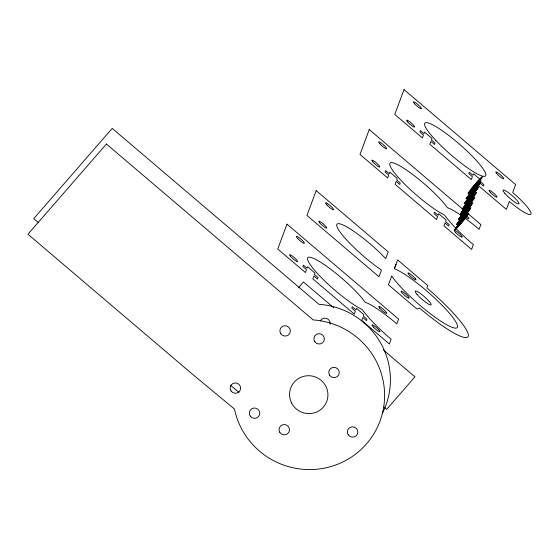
<?xml version="1.0" encoding="UTF-8"?>
<svg xmlns="http://www.w3.org/2000/svg" width="559" height="559" viewBox="0 0 559 559"><rect width="100%" height="100%" fill="white"/><g stroke="black" fill="none" stroke-linecap="round" stroke-linejoin="round"><path stroke-width="0.84" d="M395.94 264.589L397.603 259.879L427.796 285.572L426.908 287.969A59.24 10.027 41 0 1 468.211 336.308A59.24 10.027 41 0 1 419.453 308.016L416.902 309.008L388.428 284.783L391.726 275.922L392.097 276.565A45.062 7.63 41 0 0 443.021 322.571A45.062 7.63 41 0 0 447.368 310.888A45.062 7.63 41 0 0 394.934 268.942L394.326 268.697L395.94 264.589L394.326 268.697M468.135 193.239L470.734 189.487A11.124 0.699 -49.6 0 1 481.907 176.868A11.124 0.699 -49.6 0 1 476.513 184.652A11.124 0.699 -49.6 0 1 468.135 193.239L469.672 191.471A8.741 0.545 -49.6 0 0 476.261 184.715A8.741 0.545 -49.6 0 0 480.495 178.6A8.741 0.545 -49.6 0 0 471.719 188.523L469.672 191.471M466.122 198.655L468.721 194.902A11.124 0.699 -49.6 0 1 479.895 182.283A11.124 0.699 -49.6 0 1 474.5 190.06A11.124 0.699 -49.6 0 1 466.122 198.655L467.659 196.887A8.741 0.545 -49.6 0 0 474.249 190.13A8.741 0.545 -49.6 0 0 478.483 184.016A8.741 0.545 -49.6 0 0 469.707 193.938L467.659 196.887M464.263 203.658L466.863 199.905A11.124 0.699 -49.6 0 1 478.036 187.279A11.124 0.699 -49.6 0 1 472.641 195.063A11.124 0.699 -49.6 0 1 464.263 203.658L465.801 201.883A8.741 0.545 -49.6 0 0 472.39 195.133A8.741 0.545 -49.6 0 0 476.624 189.019A8.741 0.545 -49.6 0 0 467.848 198.934L465.801 201.883M462.251 209.066L464.85 205.314A11.124 0.699 -49.6 0 1 476.023 192.694A11.124 0.699 -49.6 0 1 470.629 200.471A11.124 0.699 -49.6 0 1 462.251 209.066L463.788 207.298A8.741 0.545 -49.6 0 0 470.371 200.541A8.741 0.545 -49.6 0 0 474.612 194.427A8.741 0.545 -49.6 0 0 465.836 204.349L463.788 207.298M460.399 214.048L462.999 210.296A11.124 0.699 -49.6 0 1 474.165 197.676A11.124 0.699 -49.6 0 1 468.777 205.453A11.124 0.699 -49.6 0 1 460.399 214.048L461.937 212.28A8.741 0.545 -49.6 0 0 468.519 205.523A8.741 0.545 -49.6 0 0 472.76 199.409A8.741 0.545 -49.6 0 0 463.984 209.332L461.937 212.28M458.387 219.463L460.986 215.711A11.124 0.699 -49.6 0 1 472.152 203.085A11.124 0.699 -49.6 0 1 466.765 210.869A11.124 0.699 -49.6 0 1 458.387 219.463L459.924 217.689A8.741 0.545 -49.6 0 0 466.506 210.939A8.741 0.545 -49.6 0 0 470.748 204.825A8.741 0.545 -49.6 0 0 461.972 214.74L459.924 217.689M456.528 224.459L459.128 220.707A11.124 0.699 -49.6 0 1 470.294 208.088A11.124 0.699 -49.6 0 1 464.899 215.872A11.124 0.699 -49.6 0 1 456.528 224.459L458.066 222.692A8.741 0.545 -49.6 0 0 464.648 215.935A8.741 0.545 -49.6 0 0 468.889 209.821A8.741 0.545 -49.6 0 0 460.106 219.743L458.066 222.692M454.509 229.875L457.115 226.122A11.124 0.699 -49.6 0 1 468.281 213.503A11.124 0.699 -49.6 0 1 462.887 221.28A11.124 0.699 -49.6 0 1 454.509 229.875L456.053 228.107A8.741 0.545 -49.6 0 0 462.635 221.35A8.741 0.545 -49.6 0 0 466.877 215.236A8.741 0.545 -49.6 0 0 458.094 225.151L456.053 228.107M298.38 287.843L303.467 281.988L333.8 307.799M230.322 385.172L238.938 392.306M383.181 349.815L414.946 376.843L386.681 409.349L384.04 407.092M38.41 222.58L33.757 218.618L112.219 128.395L318.965 304.313A76.01 74.766 20.4 0 1 382.258 413.569M320.209 320.978A5.248 5.157 20.4 0 1 330.089 324.227M286.998 224.166L277.753 249.007L305.396 272.526L306.465 269.648L302.88 266.594L303.404 265.176L306.996 268.222L307.555 266.706L314.997 273.044L314.431 274.56L318.022 277.606L317.491 279.032L313.906 275.978L312.837 278.857L354.294 314.13L355.363 311.251L351.779 308.198L352.303 306.779L355.894 309.833L356.453 308.316L363.895 314.647L363.329 316.163L366.921 319.217L366.39 320.635L362.805 317.582L361.736 320.461L389.371 343.981L391.153 339.18L386.905 335.575A45.454 7.693 41 0 1 364.985 313.103L361.932 309.351A40.206 6.806 41 0 1 316.785 272.778A40.206 6.806 41 0 1 318.162 260.76A40.206 6.806 41 0 1 363.07 299.428L365.139 302.258L368.143 303.467A45.454 7.693 41 0 1 392.055 319.881L396.827 323.934L398.609 319.133L286.998 224.166M316.184 190.605L306.94 215.446L378.96 276.726L381.462 269.997L378.24 267.838A40.206 6.806 41 0 1 336.721 224.893A40.206 6.806 41 0 1 379.959 252.78L385.71 258.572L388.198 251.878L316.184 190.605M369.233 129.59L359.996 154.438L387.632 177.951L388.708 175.072L385.116 172.018L385.647 170.6L389.232 173.653L389.798 172.137L397.239 178.468L396.673 179.984L400.265 183.038L399.734 184.456L396.149 181.402L395.073 184.288L436.53 219.561L437.606 216.675L434.015 213.629L434.546 212.203L438.13 215.257L438.696 213.741L446.138 220.071L445.572 221.588L449.163 224.641L448.632 226.06L445.048 223.013L443.972 225.892L471.614 249.405L473.396 244.611L469.148 240.999A45.454 7.693 41 0 1 447.228 218.527L444.174 214.782A40.206 6.806 41 0 1 399.028 178.202A40.206 6.806 41 0 1 400.405 166.184A40.206 6.806 41 0 1 445.306 204.86L447.382 207.689L450.386 208.891A45.454 7.693 41 0 1 474.298 225.312L479.07 229.358L480.852 224.564L369.233 129.59M404.017 89.594L394.78 114.441L422.415 137.954L423.491 135.075L419.9 132.022L420.431 130.603L424.015 133.657L424.581 132.141L432.023 138.471L431.457 139.988L435.049 143.041L434.518 144.46L430.933 141.406L429.857 144.285L471.314 179.565L472.39 176.679L468.798 173.625L469.329 172.207L472.914 175.26L473.48 173.744L480.922 180.075L480.356 181.591L483.947 184.645L483.416 186.063L479.832 183.01L478.756 185.895L506.398 209.408L509.354 201.443A26.357 4.465 41 0 0 531.05 214.034A26.357 4.465 41 0 0 512.673 192.527L515.636 184.561L404.017 89.594M106.413 144.012L27.95 234.235L192.715 374.432L234.452 409.02A76.01 74.766 20.4 0 0 317.554 469.169A76.01 74.766 20.4 0 0 384.578 393.298A76.01 74.766 20.4 0 0 313.159 319.93L106.413 144.012M401.509 291.232L401.208 291.274A5.248 0.887 41 0 0 403.039 293.964A5.248 0.887 41 0 0 407.476 297.598L408.245 298.017A5.248 0.887 41 0 0 407.266 295.487A5.248 0.887 41 0 0 401.509 291.232M415.589 278.878L415.023 278.158A5.248 0.887 41 0 0 410.753 274.273A5.248 0.887 41 0 0 407.986 272.995L408.035 273.344A5.248 0.887 41 0 0 413.192 278.508A5.248 0.887 41 0 0 415.589 278.878M319.72 222.859A5.248 0.887 41 0 0 326.533 228.135A5.248 0.887 41 0 0 322.054 222.894A5.248 0.887 41 0 0 319.72 222.859M326.77 204.79A5.248 0.887 41 0 0 333.457 209.786A5.248 0.887 41 0 0 328.538 204.301A5.248 0.887 41 0 0 326.77 204.79M496.755 173.611A5.248 0.887 41 0 0 503.575 178.887A5.248 0.887 41 0 0 499.096 173.646A5.248 0.887 41 0 0 496.755 173.611M490.446 192.52A5.248 0.887 41 0 0 496.937 197.173A5.248 0.887 41 0 0 491.585 191.464A5.248 0.887 41 0 0 490.446 192.52M407.553 121.855A5.248 0.887 41 0 0 414.373 127.131A5.248 0.887 41 0 0 409.894 121.89A5.248 0.887 41 0 0 407.553 121.855M435.81 140.379A40.206 6.806 41 0 0 485.478 175.959A40.206 6.806 41 0 0 444.335 132.169A40.206 6.806 41 0 0 435.81 140.379M414.61 103.785A5.248 0.887 41 0 0 421.297 108.781A5.248 0.887 41 0 0 416.371 103.289A5.248 0.887 41 0 0 414.61 103.785M504.91 193.442A10.488 1.775 41 0 0 518.542 204A10.488 1.775 41 0 0 509.591 193.519A10.488 1.775 41 0 0 504.91 193.442M379.736 308.184A5.248 0.887 41 0 0 386.549 313.459A5.248 0.887 41 0 0 382.07 308.219A5.248 0.887 41 0 0 379.736 308.184M297.584 238.351A5.248 0.887 41 0 0 304.271 243.347A5.248 0.887 41 0 0 299.351 237.861A5.248 0.887 41 0 0 297.584 238.351M373.426 327.085A5.248 0.887 41 0 0 379.91 331.746A5.248 0.887 41 0 0 374.558 326.037A5.248 0.887 41 0 0 373.426 327.085M290.526 256.42A5.248 0.887 41 0 0 297.346 261.696A5.248 0.887 41 0 0 292.867 256.455A5.248 0.887 41 0 0 290.526 256.42M455.669 232.516A5.248 0.887 41 0 0 462.153 237.17A5.248 0.887 41 0 0 456.801 231.468A5.248 0.887 41 0 0 455.669 232.516M372.769 161.851A5.248 0.887 41 0 0 379.589 167.127A5.248 0.887 41 0 0 375.11 161.886A5.248 0.887 41 0 0 372.769 161.851M461.972 213.608A5.248 0.887 41 0 0 468.791 218.883A5.248 0.887 41 0 0 464.312 213.643A5.248 0.887 41 0 0 461.972 213.608M379.827 143.782A5.248 0.887 41 0 0 386.514 148.778A5.248 0.887 41 0 0 381.587 143.293A5.248 0.887 41 0 0 379.827 143.782M417.077 294.453A10.488 1.775 41 0 0 430.709 305.004A10.488 1.775 41 0 0 421.752 294.523A10.488 1.775 41 0 0 417.077 294.453M279.71 432.184A5.248 5.157 20.4 0 0 288.772 432.414A5.248 5.157 20.4 0 0 284.356 424.554A5.248 5.157 20.4 0 0 279.71 432.184M231.07 391A5.248 5.157 20.4 0 0 240.111 390.378A5.248 5.157 20.4 0 0 234.962 382.957A5.248 5.157 20.4 0 0 231.07 391M250.201 416.05A5.248 5.157 20.4 0 0 259.243 415.435A5.248 5.157 20.4 0 0 254.093 408.007A5.248 5.157 20.4 0 0 250.201 416.05M314.822 341.745A5.248 5.157 20.4 0 0 323.864 341.123A5.248 5.157 20.4 0 0 318.714 333.702A5.248 5.157 20.4 0 0 314.822 341.745M329.579 375.201A5.248 5.157 20.4 0 0 338.642 374.991A5.248 5.157 20.4 0 0 333.842 367.347A5.248 5.157 20.4 0 0 329.579 375.201M348.292 434.867A5.248 5.157 20.4 0 0 357.327 434.245A5.248 5.157 20.4 0 0 352.177 426.817A5.248 5.157 20.4 0 0 348.292 434.867M280.814 333.8A5.248 5.157 20.4 0 0 289.855 333.178A5.248 5.157 20.4 0 0 284.706 325.75A5.248 5.157 20.4 0 0 280.814 333.8M291.616 403.025A19.23 18.915 20.4 0 0 324.807 405.219A19.23 18.915 20.4 0 0 309.819 375.76A19.23 18.915 20.4 0 0 291.616 403.025"/></g></svg>
